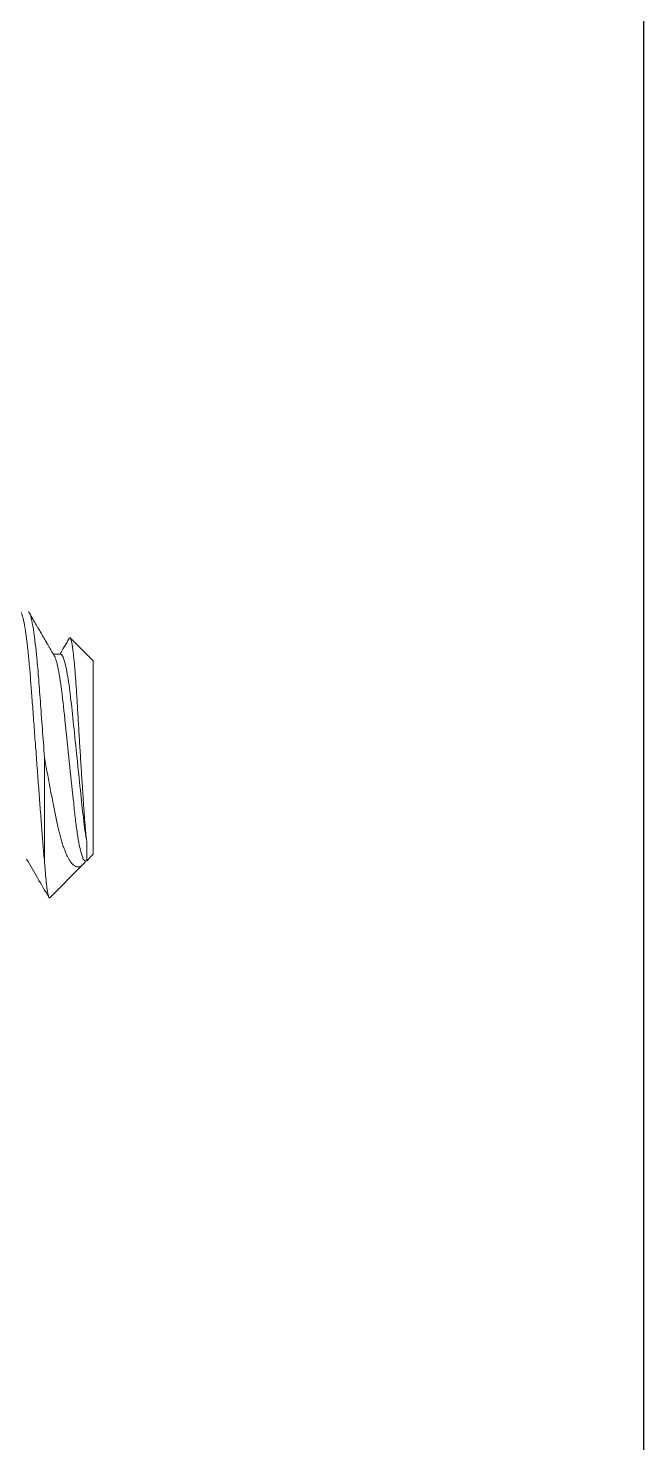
# Model space of a CAD drawing. Header units: inches. Extents: x -1 to 66.5, y -11.9 to 25.2.
# Drawn here: x 47.218 to 47.455, y 15.804 to 16.349 of the extents above; entities that cross this region are included whole.
import ezdxf

# ---------------------------------------------------------------- set-up
doc = ezdxf.new("R2010")
doc.units = ezdxf.units.IN
doc.header["$MEASUREMENT"] = 0
doc.linetypes.add('SLD-Solid', pattern=[0])
doc.layers.add('Fastener', color=134, linetype='Continuous')
doc.layers.add('Solenoid', color=6, linetype='Continuous')

msp = doc.modelspace()

# ---------------------------------------------------------------- linework, layer by layer
at = {"layer": 'Fastener', "linetype": 'SLD-Solid', "lineweight": 15}
for p, q in [((47.24306, 16.10517), (47.23423, 16.11399)), ((47.23056, 16.10768), (47.22774, 16.10768)), ((47.24306, 16.10517), (47.24306, 16.03067)), ((47.22431, 16.02796), (47.22431, 16.06792)), ((47.24054, 16.02816), (47.24054, 16.03571)), ((47.23993, 16.02816), (47.24054, 16.02816)), ((47.24054, 16.02816), (47.24306, 16.03067)), ((47.22631, 16.01392), (47.2391, 16.02671))]:
    msp.add_line(p, q, dxfattribs=at)
for points, knots in [([(47.22431, 16.02796), (47.22429, 16.02814), (47.22417, 16.02928), (47.22396, 16.03148), (47.22368, 16.03465), (47.22341, 16.03795), (47.22316, 16.04138), (47.22289, 16.04497), (47.22262, 16.04864), (47.22234, 16.05238), (47.22206, 16.05617), (47.22177, 16.06004), (47.22148, 16.06396), (47.22118, 16.068), (47.22087, 16.07211), (47.22056, 16.07628), (47.22026, 16.08037), (47.21996, 16.08436), (47.21967, 16.08821), (47.2194, 16.09184), (47.21915, 16.09525), (47.21891, 16.09846), (47.21865, 16.10155), (47.21839, 16.10453), (47.21811, 16.10743), (47.21781, 16.11022), (47.2175, 16.11284), (47.21719, 16.11522), (47.21688, 16.11734), (47.21657, 16.11918), (47.21627, 16.12069), (47.21598, 16.1219), (47.2157, 16.12281), (47.21543, 16.12346), (47.21518, 16.12384), (47.21493, 16.12396), (47.2147, 16.12386), (47.21455, 16.1236), (47.21449, 16.1235)], [0, 0, 0, 0, 0.005512, 0.035036, 0.06419, 0.092905, 0.121218, 0.149866, 0.178961, 0.206744, 0.234803, 0.263073, 0.291486, 0.31997, 0.350178, 0.380301, 0.410254, 0.439956, 0.46933, 0.498304, 0.525197, 0.551921, 0.579059, 0.606581, 0.634427, 0.664247, 0.694283, 0.724452, 0.754671, 0.784853, 0.814914, 0.84307, 0.870978, 0.898573, 0.925798, 0.952597, 0.981033, 1, 1, 1, 1]), ([(47.22431, 16.06792), (47.22375, 16.07542), (47.22319, 16.0829), (47.22245, 16.09288), (47.22223, 16.09596), (47.22176, 16.10188), (47.2215, 16.10472), (47.22071, 16.11257), (47.22014, 16.11688), (47.21903, 16.12256), (47.21851, 16.12392), (47.21806, 16.12392)], [0, 0, 0, 0, 0.25, 0.25, 0.375, 0.375, 0.5, 0.5, 0.75, 0.75, 1, 1, 1, 1]), ([(47.22807, 16.10712), (47.22785, 16.10748), (47.22747, 16.10814), (47.22695, 16.10903), (47.22654, 16.10972), (47.22624, 16.11023), (47.22598, 16.11068), (47.2257, 16.11117), (47.22534, 16.11179), (47.22483, 16.11265), (47.22416, 16.1138), (47.2233, 16.11528), (47.2223, 16.11699), (47.22116, 16.11895), (47.21987, 16.12116), (47.21897, 16.12272), (47.21849, 16.12353)], [0, 0, 0, 0, 0.066473, 0.120704, 0.162677, 0.192378, 0.214515, 0.24394, 0.281743, 0.327929, 0.40256, 0.492117, 0.596618, 0.716083, 0.850534, 1, 1, 1, 1]), ([(47.23385, 16.11384), (47.23383, 16.11381), (47.23319, 16.11271), (47.23199, 16.11066), (47.23081, 16.10864), (47.23025, 16.10768)], [0, 0, 0, 0, 0.019031, 0.532053, 1, 1, 1, 1]), ([(47.24054, 16.03571), (47.24047, 16.03632), (47.24033, 16.03753), (47.24012, 16.03964), (47.23991, 16.04197), (47.23971, 16.0445), (47.23952, 16.04718), (47.23933, 16.05001), (47.23913, 16.05299), (47.23893, 16.05613), (47.23872, 16.05939), (47.2385, 16.06277), (47.23828, 16.06624), (47.23806, 16.06977), (47.23784, 16.07328), (47.23762, 16.0768), (47.23741, 16.08031), (47.2372, 16.08375), (47.23701, 16.08706), (47.23682, 16.09026), (47.23663, 16.09335), (47.23643, 16.09631), (47.23622, 16.09911), (47.23601, 16.10174), (47.23579, 16.10418), (47.23557, 16.10639), (47.23535, 16.10835), (47.23513, 16.11006), (47.23491, 16.1115), (47.2347, 16.11263), (47.2345, 16.11343), (47.23431, 16.11394), (47.23412, 16.11411), (47.23397, 16.11407), (47.23388, 16.11388), (47.23387, 16.11384)], [0, 0, 0, 0, 0.028588, 0.057177, 0.086596, 0.116014, 0.144597, 0.173183, 0.202523, 0.231862, 0.261804, 0.291745, 0.322524, 0.353303, 0.383796, 0.414288, 0.445666, 0.477044, 0.507536, 0.538029, 0.569354, 0.60068, 0.632185, 0.66369, 0.696057, 0.728425, 0.760822, 0.793219, 0.826557, 0.859895, 0.892292, 0.924689, 0.957999, 0.991312, 1, 1, 1, 1]), ([(47.23993, 16.02816), (47.23951, 16.02816), (47.23901, 16.02902), (47.23798, 16.03262), (47.23744, 16.03535), (47.23667, 16.04042), (47.23643, 16.04226), (47.23596, 16.04613), (47.23576, 16.04813), (47.23508, 16.05454), (47.23457, 16.0594), (47.23353, 16.06941), (47.23299, 16.07454), (47.232, 16.08399), (47.23159, 16.08819), (47.23065, 16.09589), (47.23013, 16.09932), (47.22907, 16.10454), (47.22855, 16.1063), (47.22807, 16.10712)], [0, 0, 0, 0, 0.125, 0.125, 0.25, 0.25, 0.3125, 0.3125, 0.375, 0.375, 0.5, 0.5, 0.625, 0.625, 0.75, 0.75, 0.875, 0.875, 1, 1, 1, 1]), ([(47.24054, 16.03571), (47.2401, 16.03821), (47.23967, 16.04125), (47.23889, 16.04785), (47.23854, 16.0514), (47.23771, 16.05929), (47.23726, 16.06355), (47.23637, 16.07209), (47.23592, 16.07635), (47.23509, 16.08426), (47.23474, 16.08782), (47.23396, 16.09445), (47.23353, 16.0975), (47.23265, 16.10252), (47.23219, 16.10449), (47.23133, 16.10707), (47.23092, 16.10768), (47.23056, 16.10768)], [0, 0, 0, 0, 0.125, 0.125, 0.25, 0.25, 0.375, 0.375, 0.5, 0.5, 0.625, 0.625, 0.75, 0.75, 0.875, 0.875, 1, 1, 1, 1]), ([(47.22431, 16.06792), (47.22449, 16.0669), (47.22485, 16.06487), (47.22539, 16.06187), (47.22594, 16.05889), (47.2265, 16.05595), (47.22706, 16.05304), (47.22761, 16.05025), (47.22815, 16.04757), (47.22868, 16.045), (47.2292, 16.04251), (47.22974, 16.04012), (47.2303, 16.03786), (47.23086, 16.03584), (47.23141, 16.03406), (47.23195, 16.03251), (47.23252, 16.03108), (47.2331, 16.0298), (47.2337, 16.02868), (47.23437, 16.02763), (47.23511, 16.02674), (47.23594, 16.02608), (47.23677, 16.02575), (47.23758, 16.02576), (47.23833, 16.02606), (47.23904, 16.02662), (47.23965, 16.0273), (47.24006, 16.02793), (47.2402, 16.02816)], [0, 0, 0, 0, 0.03729, 0.074609, 0.111899, 0.150273, 0.188677, 0.22705, 0.264341, 0.30166, 0.33895, 0.377504, 0.416102, 0.454655, 0.488693, 0.522762, 0.5568, 0.592048, 0.62733, 0.662578, 0.708998, 0.755419, 0.803189, 0.85096, 0.892415, 0.93387, 0.976466, 1, 1, 1, 1]), ([(47.21742, 16.02872), (47.21882, 16.02632), (47.22169, 16.02143), (47.22454, 16.01653), (47.22599, 16.01402)], [0, 0, 0, 0, 0.489333, 1, 1, 1, 1]), ([(47.22629, 16.01394), (47.22625, 16.0139), (47.22615, 16.01379), (47.22599, 16.01399), (47.22578, 16.01452), (47.22557, 16.01544), (47.22536, 16.01673), (47.22516, 16.01821), (47.22499, 16.01974), (47.22484, 16.02123), (47.22468, 16.02306), (47.2245, 16.02526), (47.22437, 16.02706), (47.22431, 16.02796)], [0, 0, 0, 0, 0.058346, 0.160845, 0.266057, 0.37127, 0.478347, 0.585425, 0.658853, 0.732341, 0.805769, 0.902611, 1, 1, 1, 1])]:
    msp.add_open_spline(points, degree=3, knots=knots, dxfattribs=at)
at = {"layer": 'Solenoid'}
for p, q in [((47.45506, 15.83662), (47.45506, 17.08662)), ((47.45506, 13.36462), (47.45506, 15.83662))]:
    msp.add_line(p, q, dxfattribs=at)

doc.saveas('drawing.dxf')
